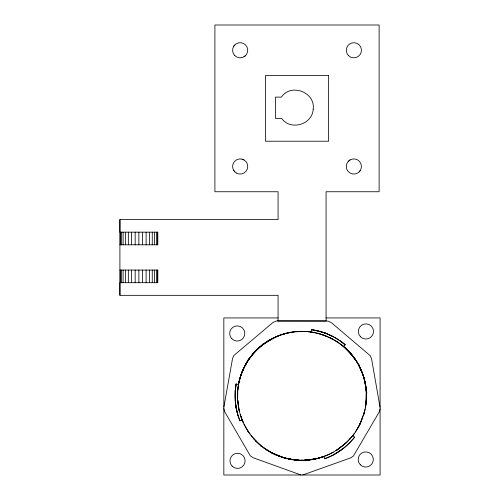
<?xml version="1.0" encoding="UTF-8"?>
<svg xmlns="http://www.w3.org/2000/svg" width="500" height="500" viewBox="0 0 500 500"><rect width="100%" height="100%" fill="white"/><g stroke="black" fill="none" stroke-linecap="round" stroke-linejoin="round"><path stroke-width="0.75" d="M119.913 244.806L157.812 244.806L157.812 232.169L119.913 232.169L119.913 219.537L278.069 219.537L278.069 191.75L214.906 191.75L214.906 25L379.125 25L379.125 191.75L326.069 191.75L326.069 321L278.069 321L278.069 295.331L119.913 295.331L119.913 282.7L157.812 282.7L157.812 270.069L119.913 270.069M278.069 317.944L223.837 317.944L223.837 475L380.087 475L380.087 317.944L326.069 317.944M366.25 394.012L366.138 402.762L366.231 401.506M281.95 334.569L286.206 333.325C265.281 338.431 247.65 354.731 240.881 375.156L238.444 384.55L236.106 384.137C233.888 396.406 235.25 409.25 239.875 420.819L242.113 419.925L240.225 414.406M301.794 460.35L302.425 460.344L301.038 460.294C325.231 460.925 349.006 446.431 359.675 424.719L364.425 412.094L363.494 415.213C367.512 402.725 367.475 388.994 363.55 376.488L365.144 382.606L366.256 390.538M238.656 383.512L237.775 389.575L237.644 398.831M366.506 395.387L366.219 401.781L366.3 390.331M253.325 353.512C243.088 365.25 237.375 380.744 237.469 396.312C237.562 416.5 247.619 436.175 263.956 447.975C273.381 454.85 284.694 459.05 296.306 460.1L295.05 459.981L298.712 460.231L289.281 459.069L295.681 460.044L302.425 460.344M237.775 389.575L237.712 390.2L238.675 383.581M235.2 391.662L236.2 383.556M365.719 405.906L365.531 407.156L366.362 400.45M365.531 407.156C367.069 396.262 366.538 384.919 362.881 374.481M236.106 384.137C234.206 394.681 235.194 405.613 238.125 415.869M348.5 351.106L355.613 360C345.619 344.919 329 334.519 311.094 332L311.431 329.606C323.75 331.438 335.588 336.613 345.1 344.681L343.569 346.494C358.162 358.725 366.85 377.6 366.506 396.656M380.087 408.894L379.162 412.088L353.406 456.025L350.65 457.881L302.669 475M223.9 406.981L232.55 358.481L233.906 355.45L272.844 322.6L275.837 321.15L277.488 320.925L326.775 321L328.431 321.231L331.413 322.694L370.219 355.662L371.569 358.7L380.031 407.231M238.444 384.55C240.312 374.594 244.462 365.075 250.512 356.944M238.8 382.9L239.231 381.056M364.15 413.144L365.131 408.925M238.781 382.9C242.156 366.869 251.681 352.113 265.269 342.881M240.487 376.362L240.3 376.962L242.869 370.044M362.975 416.506L364.425 412.094M355.425 432.013L359.675 424.719L362.731 417.244L359.675 424.719L357.669 428.3M240.881 375.156L244.875 365.856M242.613 370.619L243.681 368.338M359.188 425.688L361.031 421.763M273.806 337.819L262.025 345.225L262.688 344M244.3 366.987C248.056 359.519 253.312 352.863 259.538 347.294M245.894 364.006L245.581 364.556C249.862 357.025 255.55 350.325 262.35 344.95M354.469 433.312L352.756 435.637L354.656 437.131C346.931 446.912 336.488 454.525 324.756 458.744L323.944 456.512C314.519 459.9 304.363 460.969 294.419 459.913M249.163 358.831L249.9 357.806M233.606 46.475L234.812 44.906M359.225 171.844L360.425 170.275M353.019 435.312L345.487 443.469L336.087 450.619L346.838 442.15M349.812 439.137L350.65 438.194L350.231 438.663M252.625 354.306L255.912 350.737L254.594 351.506M354.656 437.131C346.763 446.775 336.488 454.769 324.538 458.631M253.744 353.044C258.869 347.719 264.462 342.475 271.244 339.344M254.869 351.781L258.488 348.237M259.931 347.006L263.706 343.95M247.975 359.831L249.094 358.956M243.962 56.831L245.531 55.625M348.506 161.125L350.075 159.919A7.581 7.581 0 0 1 361.444 166.481A7.581 7.581 0 0 1 350.075 173.05A7.581 7.581 0 0 1 350.075 159.919M262.025 345.225L270.806 339.375L278.456 335.812M343.544 448.269L333.3 454.981M336.087 450.619L337.137 449.925M333.319 452.175L331.112 453.394M270.1 339.869L267.887 341.087L276.881 336.425L281.225 334.794M242.025 419.694L239.875 420.819L237.606 414.194L236.038 407.369M321.938 457.181L324.263 456.2M273.562 337.962L280.031 335.194L288.325 332.856L286.913 333.169M300.969 460.262C311.644 460.594 322.15 457.831 331.669 453.106M304.319 460.262L315.831 458.844L323.113 456.719M320.737 457.581L323.944 456.512M280.031 335.194C311.975 322.969 351.356 340.913 362.519 373.494M317.663 458.369L308.544 460.012M285.688 333.494L294.806 331.763L306.613 331.5L311.094 332M291.381 332.344L294.806 331.763M315.831 458.844L303.925 460.256M295.444 331.712L297.362 331.562M295.544 331.725L300.7 331.494M277.488 320.925L278.069 320.925M303.194 331.45L306.613 331.5L304.594 331.425M297.569 460.156L299.65 460.238M310.375 331.887L313.156 332.375M281.694 457.019L271.575 452.769L284.075 457.844L295.681 460.044C280.769 458.406 266.4 451.806 255.9 441.019L260.406 445.213L261.175 446.556M287.781 458.6L284.075 457.844L286.531 458.413M301 475L253.088 457.725L250.331 455.869L224.75 411.844L223.837 408.65M318.875 333.594L317.65 333.281L318.263 333.438M320.075 333.975L324.7 335.481M276.144 454.956L270.106 451.938L263.956 447.975C271.919 453.675 281.038 457.544 290.656 459.369L283.95 457.769L275.25 454.55M324.113 335.256L326.444 336.206M242.131 159.162L243.962 159.919M333 336.569L325 333.013L319.994 331.425L311.431 329.606L321.681 331.894L319.994 331.425L326.631 333.656L325 333.013C332.331 335.894 339.475 339.625 345.25 345.056M330.887 338.181L330.325 337.9L332.55 339.087M336.763 341.512L336.231 341.175L338.319 342.587M359.387 365.144L358.281 364.3L360.562 368.825M340.487 341.1L345.1 344.681M342.25 345.444L341.756 345.05L343.688 346.675M343.569 346.494L352.65 355.887M347.3 349.925L346.85 349.481L351.85 354.906M345.775 348.462L349.394 352.106M253.888 438.769L256.675 441.781L251.05 435.494M351.45 354.419L356.844 361.956M233.606 170.275L234.812 171.844M247.931 431.056L250 434.012M247.519 430.462L248.113 431.362L243.919 424.044M354.931 358.931L358.5 364.663L362.681 373.881L358.5 364.663M361.012 369.775L360.75 369.2L361.675 371.544M360.056 367.663L363.75 377.088L366.856 392.938M242 419.631L243.275 422.569L240.562 415.625M362.069 372.306L364.069 378.312M364.338 379.562L364.694 380.769M289.438 332.675L289.438 332.35M364.875 381.375L365.144 382.606M238.85 408.888L239.331 411.362L237.787 400.2M365.006 381.994L365.831 386.781M235.531 403.9L236.388 409.087L235.2 400.419M237.775 400.181L238.581 406.712M366.112 388.65L366.262 391.8M157.45 232.169L157.45 244.806M157.45 270.069L157.45 282.7M156.369 232.169L156.369 244.806M156.369 270.069L156.369 282.7M154.619 232.169L154.619 244.806M154.619 270.069L154.619 282.7M152.262 232.169L152.262 244.806M152.262 270.069L152.262 282.7M149.388 232.169L149.388 244.806M149.388 270.069L149.388 282.7M146.113 232.169L146.113 244.806M146.113 270.069L146.113 282.7M142.556 232.169L142.556 244.806M142.556 270.069L142.556 282.7M138.863 232.169L138.863 244.806M138.863 270.069L138.863 282.7M135.169 232.169L135.169 244.806M135.169 270.069L135.169 282.7M131.613 232.169L131.613 244.806M131.613 270.069L131.613 282.7M128.338 232.169L128.338 244.806M128.338 270.069L128.338 282.7M125.463 232.169L125.463 244.806M125.463 270.069L125.463 282.7M123.106 232.169L123.106 244.806M123.106 270.069L123.106 282.7M121.356 232.169L121.356 244.806M121.356 270.069L121.356 282.7M120.275 232.169L120.275 244.806M120.275 270.069L120.275 282.7M119.913 219.537L119.913 295.331M313.206 109.15C312.519 124.513 290.594 131.069 281.719 118.481L275.544 118.481L275.494 97.119L281.406 97.131C290.894 82.812 315.487 92.156 313.206 109.15M328.6 75.531L265.438 75.531L265.438 141.219L328.6 141.219L328.6 75.531M236.381 173.05A7.581 7.581 0 0 0 247.75 166.481A7.581 7.581 0 0 0 236.381 159.919A7.581 7.581 0 0 0 236.381 173.05M234.812 55.625A7.581 7.581 0 0 0 247.494 52.225A7.581 7.581 0 0 0 238.212 42.944A7.581 7.581 0 0 0 234.812 55.625M348.506 55.625A7.581 7.581 0 0 0 361.181 52.225A7.581 7.581 0 0 0 351.9 42.944A7.581 7.581 0 0 0 348.506 55.625M360.556 336.812A7.581 7.581 0 0 0 373.237 333.419A7.581 7.581 0 0 0 363.956 324.131A7.581 7.581 0 0 0 360.556 336.812M232.169 466.2A7.581 7.581 0 0 0 244.85 462.8A7.581 7.581 0 0 0 235.569 453.519A7.581 7.581 0 0 0 232.169 466.2M360.394 464.844A7.581 7.581 0 0 0 373.075 461.45A7.581 7.581 0 0 0 363.787 452.163A7.581 7.581 0 0 0 360.394 464.844M231.894 338.831A7.581 7.581 0 0 0 244.575 335.431A7.581 7.581 0 0 0 235.294 326.15A7.581 7.581 0 0 0 231.894 338.831"/></g></svg>
